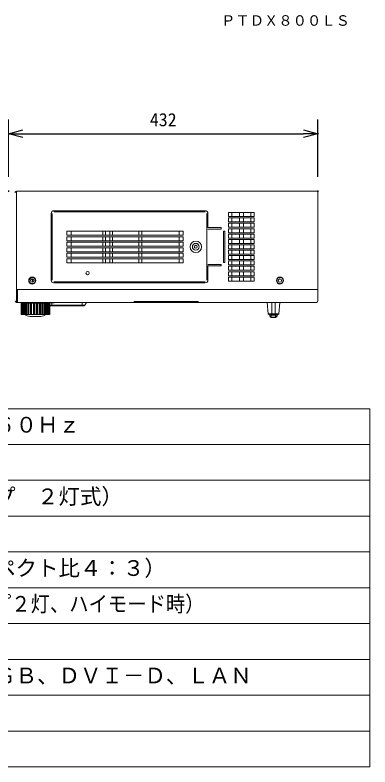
# Model space of a CAD drawing. Units: millimetres, scale not verified. Extents: x -63 to 62, y -57 to 57.
# Drawn here: x 12.9 to 62.5, y -56.5 to 48.4 of the extents above; entities that cross this region are included whole.
import ezdxf
from ezdxf.enums import TextEntityAlignment as Align

# ---------------------------------------------------------------- set-up
doc = ezdxf.new("R2010")
doc.units = ezdxf.units.MM
doc.header["$LTSCALE"] = 0.125
doc.header["$PDMODE"] = 32
doc.header["$PDSIZE"] = 0.0625
for name, color, linetype in [('0-0_0', 7, 'Continuous'), ('0-2_MOJI1', 7, 'Continuous'), ('0-3_TOUROKU', 7, 'Continuous'), ('0-4_DEFPOINTS', 7, 'Continuous'), ('0-6_SUNPO', 7, 'Continuous')]:
    doc.layers.add(name, color=color, linetype=linetype)
doc.layers.add('0-1_WAKU', color=1, linetype='Continuous', lineweight=18)
doc.layers.add('0-5_GAIKEI', color=1, linetype='Continuous', lineweight=18)
doc.styles.add('ＭＳ ゴシック', font='')
doc.styles.get('ＭＳ ゴシック').set_extended_font_data('MS Gothic')

# ---------------------------------------------------------------- blocks, each defined once
blk = doc.blocks.new('_OPEN30')
at = {"layer": '0-0_0'}
blk.add_line((0, 0), (-1, 0), dxfattribs=at)
blk.add_lwpolyline([(-1, 0.26795), (0, 0), (-1, -0.26795)], dxfattribs=at)
blk = doc.blocks.new('D4')
at = {"layer": '0-4_DEFPOINTS'}
for p in [(57.3596, 26.9754), (14.1436, 18.9754), (57.3596, 18.9754)]:
    blk.add_point(p, dxfattribs=at)
at = {"layer": '0-6_SUNPO'}
for p, q in [((14.1436, 20.9754), (14.1436, 28.9754)), ((57.3596, 20.9754), (57.3596, 28.9754)), ((16.1436, 26.9754), (55.3596, 26.9754))]:
    blk.add_line(p, q, dxfattribs=at)
at = {"layer": '0-6_SUNPO', "xscale": 2, "yscale": 2, "rotation": 180}
blk.add_blockref('_OPEN30', (14.1436, 26.9754), dxfattribs=at)
at = {"layer": '0-6_SUNPO', "xscale": 2, "yscale": 2}
blk.add_blockref('_OPEN30', (57.3596, 26.9754), dxfattribs=at)
at = {"layer": '0-6_SUNPO', "style": 'ＭＳ ゴシック'}
blk.add_text('432', height=1.833, dxfattribs=at).set_placement((33.8766, 27.4754), align=Align.BOTTOM_LEFT)

msp = doc.modelspace()

# ---------------------------------------------------------------- linework, layer by layer
at = {"layer": '0-1_WAKU', "color": 4}
for p, q in [((62.4884, -6.508), (-62.5116, -6.508)), ((62.4884, -56.508), (62.4884, -6.508)), ((-62.5116, -56.508), (62.4884, -56.508))]:
    msp.add_line(p, q, dxfattribs=at)
at = {"layer": '0-1_WAKU'}
for p, q in [((-62.5116, -11.508), (62.4884, -11.508)), ((-62.5116, -16.508), (62.4884, -16.508)), ((-62.5116, -21.508), (62.4884, -21.508)), ((-62.5116, -26.508), (62.4884, -26.508)), ((-62.5116, -31.508), (62.4884, -31.508)), ((-62.5116, -36.508), (62.4884, -36.508)), ((-62.5116, -41.508), (62.4884, -41.508)), ((-62.5116, -46.508), (62.4884, -46.508)), ((-62.5116, -51.508), (62.4884, -51.508))]:
    msp.add_line(p, q, dxfattribs=at)
at = {"layer": '0-5_GAIKEI', "color": 7}
for p, q in [((13.1095, 23.8324), (55.0755, 23.8324)), ((13.2095, 8.3324), (13.1095, 8.3324)), ((13.2452, 8.3324), (55.0255, 8.3324)), ((13.7607, 8.2324), (13.7595, 8.2324)), ((13.7595, 8.2324), (13.7595, 6.6324)), ((13.7879, 8.2324), (13.7607, 8.2324)), ((13.7607, 8.2324), (13.7607, 6.6324)), ((13.7899, 8.2324), (13.7879, 8.2324)), ((13.8189, 8.2324), (13.7899, 8.2324)), ((13.7899, 8.2324), (13.7899, 6.6324)), ((13.8477, 8.2324), (13.8189, 8.2324)), ((13.9052, 8.2324), (13.8477, 8.2324)), ((13.9619, 8.2324), (13.9052, 8.2324)), ((13.991, 8.2324), (13.9619, 8.2324)), ((14.1015, 8.2324), (13.991, 8.2324)), ((14.1834, 8.2324), (14.1015, 8.2324)), ((14.2116, 8.2324), (14.1834, 8.2324)), ((14.3702, 8.2324), (14.2116, 8.2324)), ((14.4738, 8.2324), (14.3702, 8.2324)), ((14.4998, 8.2324), (14.4738, 8.2324)), ((14.6997, 8.2324), (14.4998, 8.2324)), ((14.8205, 8.2324), (14.6997, 8.2324)), ((14.8431, 8.2324), (14.8205, 8.2324)), ((15.074, 8.2324), (14.8431, 8.2324)), ((14.9914, 8.3324), (14.9914, 8.2324)), ((15.0757, 8.2324), (15.074, 8.2324)), ((15.2081, 8.2324), (15.0755, 8.2324)), ((15.2265, 8.2324), (15.2081, 8.2324)), ((15.4737, 8.2324), (15.2265, 8.2324)), ((15.4812, 8.2324), (15.4737, 8.2324)), ((15.6199, 8.2324), (15.4812, 8.2324)), ((15.6331, 8.2324), (15.6199, 8.2324)), ((15.8858, 8.2324), (15.6331, 8.2324)), ((15.8991, 8.2324), (15.8858, 8.2324)), ((16.0377, 8.2324), (15.8991, 8.2324)), ((16.0453, 8.2324), (16.0377, 8.2324)), ((16.2925, 8.2324), (16.0453, 8.2324)), ((16.3108, 8.2324), (16.2925, 8.2324)), ((16.4434, 8.2324), (16.3108, 8.2324)), ((16.445, 8.2324), (16.4433, 8.2324)), ((16.6758, 8.2324), (16.445, 8.2324)), ((16.5276, 8.2324), (16.5276, 8.3324)), ((16.6985, 8.2324), (16.6758, 8.2324)), ((16.8193, 8.2324), (16.6985, 8.2324)), ((17.0191, 8.2324), (16.8193, 8.2324)), ((17.0451, 8.2324), (17.0191, 8.2324)), ((17.1487, 8.2324), (17.0451, 8.2324)), ((17.3074, 8.2324), (17.1487, 8.2324)), ((17.3356, 8.2324), (17.3074, 8.2324)), ((17.4175, 8.2324), (17.3356, 8.2324)), ((17.528, 8.2324), (17.4175, 8.2324)), ((17.5571, 8.2324), (17.528, 8.2324)), ((17.6138, 8.2324), (17.5571, 8.2324)), ((17.6713, 8.2324), (17.6138, 8.2324)), ((17.7001, 8.2324), (17.6713, 8.2324)), ((17.7291, 8.2324), (17.7001, 8.2324)), ((17.7311, 8.2324), (17.7291, 8.2324)), ((17.7583, 8.2324), (17.7311, 8.2324)), ((17.7595, 8.2324), (17.7583, 8.2324)), ((17.7595, 6.6324), (17.7595, 8.2324)), ((48.2515, 6.7237), (48.1107, 8.3324)), ((49.7675, 6.7237), (49.9082, 8.3324)), ((13.7595, 6.6324), (13.7607, 6.6324)), ((13.7607, 6.6324), (13.7879, 6.6324)), ((13.7879, 6.6324), (13.7899, 6.6324)), ((13.7899, 6.6324), (13.8189, 6.6324)), ((13.8189, 6.6324), (13.8477, 6.6324)), ((13.8477, 6.6324), (13.9052, 6.6324)), ((13.9052, 6.6324), (13.9619, 6.6324)), ((13.9619, 6.6324), (13.991, 6.6324)), ((13.991, 6.6324), (14.1015, 6.6324)), ((14.1015, 6.6324), (14.1834, 6.6324)), ((14.1834, 6.6324), (14.2116, 6.6324)), ((14.2116, 6.6324), (14.3702, 6.6324)), ((14.3702, 6.6324), (14.4738, 6.6324)), ((14.4738, 6.6324), (14.4998, 6.6324)), ((14.4998, 6.6324), (14.6997, 6.6324)), ((14.6997, 6.6324), (14.8205, 6.6324)), ((14.8205, 6.6324), (14.8431, 6.6324)), ((14.8431, 6.6324), (15.074, 6.6324)), ((15.7595, 6.3324), (14.9914, 6.3324)), ((15.0755, 6.6324), (15.2081, 6.6324)), ((15.2081, 6.6324), (15.2265, 6.6324)), ((15.2265, 6.6324), (15.4737, 6.6324)), ((15.4737, 6.6324), (15.4812, 6.6324)), ((15.4812, 6.6324), (15.6199, 6.6324)), ((15.6199, 6.6324), (15.6331, 6.6324)), ((15.6331, 6.6324), (15.8858, 6.6324)), ((16.5276, 6.3324), (15.7595, 6.3324)), ((15.8858, 6.6324), (15.8991, 6.6324)), ((15.8991, 6.6324), (16.0377, 6.6324)), ((16.0377, 6.6324), (16.0453, 6.6324)), ((16.0453, 6.6324), (16.2925, 6.6324)), ((16.2925, 6.6324), (16.3108, 6.6324)), ((16.3108, 6.6324), (16.4434, 6.6324)), ((16.4433, 6.6324), (16.445, 6.6324)), ((16.445, 6.6324), (16.6758, 6.6324)), ((16.6758, 6.6324), (16.6985, 6.6324)), ((16.6985, 6.6324), (16.8193, 6.6324)), ((16.8193, 6.6324), (17.0191, 6.6324)), ((17.0191, 6.6324), (17.0451, 6.6324)), ((17.0451, 6.6324), (17.1487, 6.6324)), ((17.1487, 6.6324), (17.3074, 6.6324)), ((17.3074, 6.6324), (17.3356, 6.6324)), ((17.3356, 6.6324), (17.4175, 6.6324)), ((17.4175, 6.6324), (17.528, 6.6324)), ((17.528, 6.6324), (17.5571, 6.6324)), ((17.5571, 6.6324), (17.6138, 6.6324)), ((17.6138, 6.6324), (17.6713, 6.6324)), ((17.6713, 6.6324), (17.7001, 6.6324)), ((17.7001, 6.6324), (17.7291, 6.6324)), ((17.7291, 6.6324), (17.7311, 6.6324)), ((17.7311, 6.6324), (17.7583, 6.6324)), ((17.7583, 6.6324), (17.7595, 6.6324)), ((48.5095, 6.4324), (48.5095, 6.6324)), ((49.5095, 6.6324), (49.5095, 6.4324)), ((49.3095, 6.2324), (48.7095, 6.2324))]:
    msp.add_line(p, q, dxfattribs=at)
at = {"layer": '0-5_GAIKEI'}
for p, q in [((13.1095, 23.8324), (13.1095, 8.3324)), ((18.3353, 21.1112), (39.4695, 21.1112)), ((17.9565, 11.4324), (17.9565, 20.7324)), ((18.0984, 20.7324), (18.0984, 11.4324)), ((39.4595, 20.9692), (18.3353, 20.9692)), ((39.6963, 11.4324), (39.6963, 20.7324)), ((39.8482, 20.7324), (39.8482, 18.7581)), ((42.7464, 20.3021), (42.7464, 20.8621)), ((42.7464, 20.8621), (46.3177, 20.8621)), ((46.3177, 20.3021), (42.7464, 20.3021)), ((42.7464, 19.5521), (42.7464, 20.1121)), ((42.7464, 20.1121), (46.3177, 20.1121)), ((43.2128, 20.8605), (43.2128, 20.3005)), ((43.2128, 20.1105), (43.2128, 19.5505)), ((44.2481, 20.3021), (44.2481, 20.8621)), ((44.2481, 19.5521), (44.2481, 20.1121)), ((44.8161, 20.8621), (44.8161, 20.3021)), ((44.8161, 20.1121), (44.8161, 19.5521)), ((45.8513, 20.8605), (45.8513, 20.3005)), ((45.8513, 20.1105), (45.8513, 19.5505)), ((46.3177, 20.8621), (46.3177, 20.3021)), ((46.3177, 20.1121), (46.3177, 19.5521)), ((46.3177, 19.5521), (42.7464, 19.5521)), ((42.7464, 18.8021), (42.7464, 19.3621)), ((42.7464, 19.3621), (46.3177, 19.3621)), ((43.2128, 19.3605), (43.2128, 18.8005)), ((44.2481, 18.8021), (44.2481, 19.3621)), ((44.8161, 19.3621), (44.8161, 18.8021)), ((45.8513, 19.3605), (45.8513, 18.8005)), ((46.3177, 19.3621), (46.3177, 18.8021)), ((20.1483, 17.6945), (20.1483, 18.2627)), ((20.1483, 18.2627), (36.4055, 18.2627)), ((20.7372, 17.6945), (20.7372, 18.2627)), ((25.1741, 17.6945), (25.1741, 18.2627)), ((25.5366, 17.6945), (25.5366, 18.2627)), ((26.1393, 17.6945), (26.1393, 18.2627)), ((26.5019, 17.6945), (26.5019, 18.2627)), ((30.1936, 17.6945), (30.1936, 18.2627)), ((30.6001, 17.6945), (30.6001, 18.2627)), ((35.8167, 17.6945), (35.8167, 18.2627)), ((36.4055, 18.2627), (36.4055, 17.6945)), ((39.8482, 18.7581), (41.6971, 18.7581)), ((42.027, 13.9022), (42.027, 18.2626)), ((42.027, 18.2626), (42.2191, 18.2626)), ((42.2191, 18.2626), (42.2191, 13.9022)), ((46.3177, 18.8021), (42.7464, 18.8021)), ((42.7464, 18.0521), (42.7464, 18.6121)), ((42.7464, 18.6121), (46.3177, 18.6121)), ((46.3177, 18.0521), (42.7464, 18.0521)), ((42.7464, 17.3021), (42.7464, 17.8621)), ((42.7464, 17.8621), (46.3177, 17.8621)), ((43.2128, 18.6105), (43.2128, 18.0505)), ((43.2128, 17.8605), (43.2128, 17.3005)), ((44.2481, 18.0521), (44.2481, 18.6121)), ((44.2481, 17.3021), (44.2481, 17.8621)), ((44.8161, 18.6121), (44.8161, 18.0521)), ((44.8161, 17.8621), (44.8161, 17.3021)), ((45.8513, 18.6105), (45.8513, 18.0505)), ((45.8513, 17.8605), (45.8513, 17.3005)), ((46.3177, 18.6121), (46.3177, 18.0521)), ((46.3177, 17.8621), (46.3177, 17.3021)), ((36.4055, 17.6945), (20.1483, 17.6945)), ((20.1483, 16.9245), (20.1483, 17.4927)), ((20.1483, 17.4927), (36.4055, 17.4927)), ((36.4055, 16.9245), (20.1483, 16.9245)), ((20.7372, 16.9245), (20.7372, 17.4927)), ((25.1741, 16.9245), (25.1741, 17.4927)), ((25.5366, 16.9245), (25.5366, 17.4927)), ((26.1393, 16.9245), (26.1393, 17.4927)), ((26.5019, 16.9245), (26.5019, 17.4927)), ((30.1936, 16.9245), (30.1936, 17.4927)), ((30.6001, 16.9245), (30.6001, 17.4927)), ((35.8167, 16.9245), (35.8167, 17.4927)), ((36.4055, 17.4927), (36.4055, 16.9245)), ((46.3177, 17.3021), (42.7464, 17.3021)), ((42.7464, 16.5521), (42.7464, 17.1121)), ((42.7464, 17.1121), (46.3177, 17.1121)), ((43.2128, 17.1105), (43.2128, 16.5505)), ((44.2481, 16.5521), (44.2481, 17.1121)), ((44.8161, 17.1121), (44.8161, 16.5521)), ((45.8513, 17.1105), (45.8513, 16.5505)), ((46.3177, 17.1121), (46.3177, 16.5521)), ((20.1483, 16.1545), (20.1483, 16.7227)), ((20.1483, 16.7227), (36.4055, 16.7227)), ((36.4055, 16.1545), (20.1483, 16.1545)), ((20.1483, 15.3845), (20.1483, 15.9527)), ((20.1483, 15.9527), (36.4055, 15.9527)), ((20.7372, 16.1545), (20.7372, 16.7227)), ((20.7372, 15.3845), (20.7372, 15.9527)), ((25.1741, 16.1545), (25.1741, 16.7227)), ((25.1741, 15.3845), (25.1741, 15.9527)), ((25.5366, 16.1545), (25.5366, 16.7227)), ((25.5366, 15.3845), (25.5366, 15.9527)), ((26.1393, 16.1545), (26.1393, 16.7227)), ((26.1393, 15.3845), (26.1393, 15.9527)), ((26.5019, 16.1545), (26.5019, 16.7227)), ((26.5019, 15.3845), (26.5019, 15.9527)), ((30.1936, 16.1545), (30.1936, 16.7227)), ((30.1936, 15.3845), (30.1936, 15.9527)), ((30.6001, 16.1545), (30.6001, 16.7227)), ((30.6001, 15.3845), (30.6001, 15.9527)), ((35.8167, 16.1545), (35.8167, 16.7227)), ((35.8167, 15.3845), (35.8167, 15.9527)), ((36.4055, 16.7227), (36.4055, 16.1545)), ((36.4055, 15.9527), (36.4055, 15.3845)), ((46.3177, 16.5521), (42.7464, 16.5521)), ((42.7464, 15.8021), (42.7464, 16.3621)), ((42.7464, 16.3621), (46.3177, 16.3621)), ((46.3177, 15.8021), (42.7464, 15.8021)), ((43.2128, 16.3605), (43.2128, 15.8005)), ((44.2481, 15.8021), (44.2481, 16.3621)), ((44.8161, 16.3621), (44.8161, 15.8021)), ((45.8513, 16.3605), (45.8513, 15.8005)), ((46.3177, 16.3621), (46.3177, 15.8021)), ((36.4055, 15.3845), (20.1483, 15.3845)), ((20.1483, 14.6145), (20.1483, 15.1827)), ((20.1483, 15.1827), (36.4055, 15.1827)), ((20.7372, 14.6145), (20.7372, 15.1827)), ((25.1741, 14.6145), (25.1741, 15.1827)), ((25.5366, 14.6145), (25.5366, 15.1827)), ((26.1393, 14.6145), (26.1393, 15.1827)), ((26.5019, 14.6145), (26.5019, 15.1827)), ((30.1936, 14.6145), (30.1936, 15.1827)), ((30.6001, 14.6145), (30.6001, 15.1827)), ((35.8167, 14.6145), (35.8167, 15.1827)), ((36.4055, 15.1827), (36.4055, 14.6145)), ((42.7464, 15.0521), (42.7464, 15.6121)), ((42.7464, 15.6121), (46.3177, 15.6121)), ((46.3177, 15.0521), (42.7464, 15.0521)), ((42.7464, 14.3021), (42.7464, 14.8621)), ((42.7464, 14.8621), (46.3177, 14.8621)), ((43.2128, 15.6105), (43.2128, 15.0505)), ((43.2128, 14.8605), (43.2128, 14.3005)), ((44.2481, 15.0521), (44.2481, 15.6121)), ((44.2481, 14.3021), (44.2481, 14.8621)), ((44.8161, 15.6121), (44.8161, 15.0521)), ((44.8161, 14.8621), (44.8161, 14.3021)), ((45.8513, 15.6105), (45.8513, 15.0505)), ((45.8513, 14.8605), (45.8513, 14.3005)), ((46.3177, 15.6121), (46.3177, 15.0521)), ((46.3177, 14.8621), (46.3177, 14.3021)), ((36.4055, 14.6145), (20.1483, 14.6145)), ((20.1483, 13.8445), (20.1483, 14.4127)), ((20.1483, 14.4127), (36.4055, 14.4127)), ((36.4055, 13.8445), (20.1483, 13.8445)), ((20.7372, 13.8445), (20.7372, 14.4127)), ((25.1741, 13.8445), (25.1741, 14.4127)), ((25.5366, 13.8445), (25.5366, 14.4127)), ((26.1393, 13.8445), (26.1393, 14.4127)), ((26.5019, 13.8445), (26.5019, 14.4127)), ((30.1936, 13.8445), (30.1936, 14.4127)), ((30.6001, 13.8445), (30.6001, 14.4127)), ((35.8167, 13.8445), (35.8167, 14.4127)), ((36.4055, 14.4127), (36.4055, 13.8445)), ((42.027, 13.9022), (42.2191, 13.9022)), ((46.3177, 14.3021), (42.7464, 14.3021)), ((42.7464, 13.5521), (42.7464, 14.1121)), ((42.7464, 14.1121), (46.3177, 14.1121)), ((43.2128, 14.1105), (43.2128, 13.5505)), ((44.2481, 13.5521), (44.2481, 14.1121)), ((44.8161, 14.1121), (44.8161, 13.5521)), ((45.8513, 14.1105), (45.8513, 13.5505)), ((46.3177, 14.1121), (46.3177, 13.5521)), ((41.6971, 13.6066), (39.8432, 13.6066)), ((39.8482, 13.4067), (39.8482, 11.4324)), ((41.6971, 13.4067), (39.8482, 13.4067)), ((41.6971, 13.6066), (41.6971, 13.4067)), ((46.3177, 13.5521), (42.7464, 13.5521)), ((42.7464, 12.8021), (42.7464, 13.3621)), ((42.7464, 13.3621), (46.3177, 13.3621)), ((43.2128, 13.3605), (43.2128, 12.8005)), ((43.2128, 12.6105), (43.2128, 12.0505)), ((44.2481, 12.8021), (44.2481, 13.3621)), ((44.2481, 12.0521), (44.2481, 12.6121)), ((44.8161, 13.3621), (44.8161, 12.8021)), ((44.8161, 12.6121), (44.8161, 12.0521)), ((45.8513, 13.3605), (45.8513, 12.8005)), ((45.8513, 12.6105), (45.8513, 12.0505)), ((15.3595, 11.59), (15.3595, 11.1479)), ((43.2128, 11.8605), (43.2128, 11.3005)), ((44.2481, 11.3021), (44.2481, 11.8621)), ((44.8161, 11.8621), (44.8161, 11.3021)), ((45.8513, 11.8605), (45.8513, 11.3005)), ((18.3353, 11.1956), (39.4595, 11.1956)), ((39.4695, 11.0536), (18.3353, 11.0536)), ((13.2095, 8.3324), (13.2252, 10.1324)), ((13.2252, 10.1324), (55.2255, 10.1324)), ((13.2609, 10.1324), (13.2452, 8.3324)), ((29.5043, 8.4393), (38.5146, 8.4393)), ((13.7879, 8.2324), (13.7879, 6.6324)), ((13.8189, 8.2324), (13.8189, 6.6324)), ((13.8477, 8.2324), (13.8477, 6.6324)), ((13.9052, 8.2324), (13.9052, 6.6324)), ((13.9619, 8.2324), (13.9619, 6.6324)), ((13.991, 8.2324), (13.991, 6.6324)), ((14.1015, 8.2324), (14.1015, 6.6324)), ((14.1834, 8.2324), (14.1834, 6.6324)), ((14.2116, 8.2324), (14.2116, 6.6324)), ((14.3702, 8.2324), (14.3702, 6.6324)), ((14.4738, 8.2324), (14.4738, 6.6324)), ((14.4998, 8.2324), (14.4998, 6.6324)), ((14.6997, 8.2324), (14.6997, 6.6324)), ((14.8205, 8.2324), (14.8205, 6.6324)), ((14.8431, 8.2324), (14.8431, 6.6324)), ((15.0755, 8.2324), (15.0755, 6.6324)), ((15.2081, 8.2324), (15.2081, 6.6324)), ((15.2265, 8.2324), (15.2265, 6.6324)), ((15.4737, 8.2324), (15.4737, 6.6324)), ((15.4812, 8.2324), (15.4812, 6.6324)), ((15.6199, 8.2324), (15.6199, 6.6324)), ((15.6331, 8.2324), (15.6331, 6.6324)), ((15.8858, 8.2324), (15.8858, 6.6324)), ((15.8991, 8.2324), (15.8991, 6.6324)), ((16.0377, 8.2324), (16.0377, 6.6324)), ((16.0453, 8.2324), (16.0453, 6.6324)), ((16.2925, 8.2324), (16.2925, 6.6324)), ((16.3108, 8.2324), (16.3108, 6.6324)), ((16.4434, 8.2324), (16.4434, 6.6324)), ((16.445, 8.2324), (16.445, 6.6324)), ((16.6758, 8.2324), (16.6758, 6.6324)), ((16.6985, 8.2324), (16.6985, 6.6324)), ((16.8192, 8.2324), (16.8192, 6.6324)), ((17.0191, 8.2324), (17.0191, 6.6324)), ((17.0266, 8.3324), (17.0266, 8.3124)), ((17.0451, 8.2324), (17.0451, 6.6324)), ((18.3966, 8.2824), (17.0566, 8.2824)), ((17.1487, 8.2324), (17.1487, 6.6324)), ((17.3074, 8.2324), (17.3074, 6.6324)), ((17.3356, 8.2324), (17.3356, 6.6324)), ((17.4175, 8.2324), (17.4175, 6.6324)), ((17.4977, 8.2324), (17.4688, 8.2824)), ((17.528, 8.2324), (17.528, 6.6324)), ((17.5571, 8.2324), (17.5571, 6.6324)), ((17.6138, 8.2324), (17.6138, 6.6324)), ((17.6713, 8.2324), (17.6713, 6.6324)), ((17.7001, 8.2324), (17.7001, 6.6324)), ((17.7291, 8.2324), (17.7291, 6.6324)), ((17.7311, 8.2324), (17.7311, 6.6324)), ((17.7595, 7.9324), (18.0695, 7.9324)), ((18.0695, 7.9324), (18.0695, 8.2824)), ((18.0695, 7.9324), (18.0695, 7.8324)), ((18.4266, 8.3124), (18.4266, 8.3324)), ((22.2695, 7.9324), (22.2695, 8.3324)), ((22.2695, 7.9324), (22.2695, 7.8324)), ((22.6681, 7.9324), (22.899, 8.3324)), ((49.2595, 6.7237), (49.2595, 8.3324)), ((48.5095, 6.4324), (48.7095, 6.4324)), ((48.7095, 6.4324), (48.7095, 6.2324)), ((49.3095, 6.4324), (49.5095, 6.4324)), ((49.3095, 6.2324), (49.3095, 6.4324))]:
    msp.add_line(p, q, dxfattribs=at)
at = {"layer": '0-5_GAIKEI', "color": 7}
for points in [[(55.2255, 23.6824), (55.2255, 21.5924), (55.2255, 8.5324)], [(49.6678, 6.6324), (49.2595, 6.6324), (48.7595, 6.6324), (48.3511, 6.6324)]]:
    msp.add_lwpolyline(points, dxfattribs=at)
at = {"layer": '0-5_GAIKEI'}
for points in [[(39.8432, 18.5582), (41.6971, 18.5582), (41.6971, 18.7581)], [(46.3177, 13.3621), (46.3177, 12.8021), (42.7464, 12.8021)], [(22.4949, 7.8324), (22.2695, 7.8324), (18.0695, 7.8324), (17.8441, 7.8324)], [(18.0695, 7.9324), (22.2695, 7.9324), (22.6681, 7.9324)], [(48.2515, 6.7237), (48.7595, 6.7237), (48.7595, 8.3324)], [(48.7095, 6.6324), (48.7095, 6.4324), (49.3095, 6.4324), (49.3095, 6.6324)], [(48.7595, 6.6324), (48.7595, 6.7237), (49.2595, 6.7237)], [(49.2595, 6.6324), (49.2595, 6.7237), (49.7675, 6.7237)]]:
    msp.add_lwpolyline(points, dxfattribs=at)
for points in [[(42.7464, 12.0521), (42.7464, 12.6121), (46.3177, 12.6121), (46.3177, 12.0521)], [(42.7464, 11.3021), (42.7464, 11.8621), (46.3177, 11.8621), (46.3177, 11.3021)]]:
    msp.add_lwpolyline(points, close=True, dxfattribs=at)
for centre, radius in [((38.1595, 16.0824), 0.8), ((38.1595, 16.0824), 0.4799), ((38.1595, 16.0824), 0.2055), ((38.1595, 16.0824), 0.2029), ((23.049, 12.4184), 0.23), ((15.3095, 11.3724), 0.4905), ((15.3095, 11.3724), 0.43), ((15.3095, 11.3724), 0.23), ((49.9095, 11.3724), 0.4905), ((49.9095, 11.3724), 0.4406), ((49.9095, 11.3724), 0.23)]:
    msp.add_circle(centre, radius, dxfattribs=at)
at = {"layer": '0-5_GAIKEI', "color": 7}
for centre, radius, start, end in [((13.1095, 23.6324), 0.2, 89.99996, 180), ((55.0755, 23.6824), 0.15, 359.99998, 89.99996), ((13.1095, 8.5324), 0.2, 180, 269.99998), ((55.0255, 8.5324), 0.2, 270, 359.99998), ((15.7595, 9.2324), 3, 240.07354, 255.16487), ((15.7595, 9.2324), 3, 284.83513, 299.92646), ((48.3511, 6.7324), 0.1, 184.99997, 269.99998), ((48.7095, 6.4324), 0.2, 180, 269.99998), ((49.3095, 6.4324), 0.2, 270, 359.99998), ((49.6678, 6.7324), 0.1, 270, 354.99996)]:
    msp.add_arc(centre, radius, start, end, dxfattribs=at)
at = {"layer": '0-5_GAIKEI'}
for centre, radius, start, end in [((18.3353, 20.7324), 0.3788, 89.99996, 180), ((39.4695, 20.7324), 0.3788, 359.99998, 89.99996), ((18.3353, 11.4324), 0.3788, 180, 269.99998), ((39.4695, 11.4324), 0.3788, 270, 359.99998), ((17.8441, 8.0324), 0.2, 244.4977, 269.99998), ((22.4949, 8.0324), 0.2, 270, 329.99999)]:
    msp.add_arc(centre, radius, start, end, dxfattribs=at)
msp.add_point((49.9095, 10.9318), dxfattribs=at)

# ---------------------------------------------------------------- block references
at = {"layer": '0-6_SUNPO'}
msp.add_blockref('D4', (-2.1341, 4.8808), dxfattribs=at)

# ---------------------------------------------------------------- texts
at = {"layer": '0-2_MOJI1', "style": 'ＭＳ ゴシック'}
for s, p in [('ＡＣ１００Ｖ\u3000５０／６０Ｈｚ', (-20.0116, -10.508)), ('３００Ｗ（ＵＨＭランプ\u3000２灯式）\u3000', (-20.0116, -20.508)), ('５０～６００型（アスペクト比４：３）', (-20.0116, -30.508)), ('ビデオ／Ｓビデオ、ＲＧＢ、ＤＶＩ－Ｄ、ＬＡＮ', (-20.0116, -45.508))]:
    msp.add_text(s, height=2.199, dxfattribs=at).set_placement(p, align=Align.BOTTOM_LEFT)
at = {"layer": '0-2_MOJI1', "style": 'ＭＳ ゴシック', "width": 0.9}
msp.add_text('８０００ルーメン（ランプ２灯、ハイモード時）', height=2.199, dxfattribs=at).set_placement((-20.0116, -35.508), align=Align.BOTTOM_LEFT)
at = {"layer": '0-3_TOUROKU', "style": 'ＭＳ ゴシック'}
msp.add_text('ＰＴＤＸ８００ＬＳ', height=1.466, dxfattribs=at).set_placement((41.6883, 46.492), align=Align.BOTTOM_LEFT)

doc.saveas('drawing.dxf')
